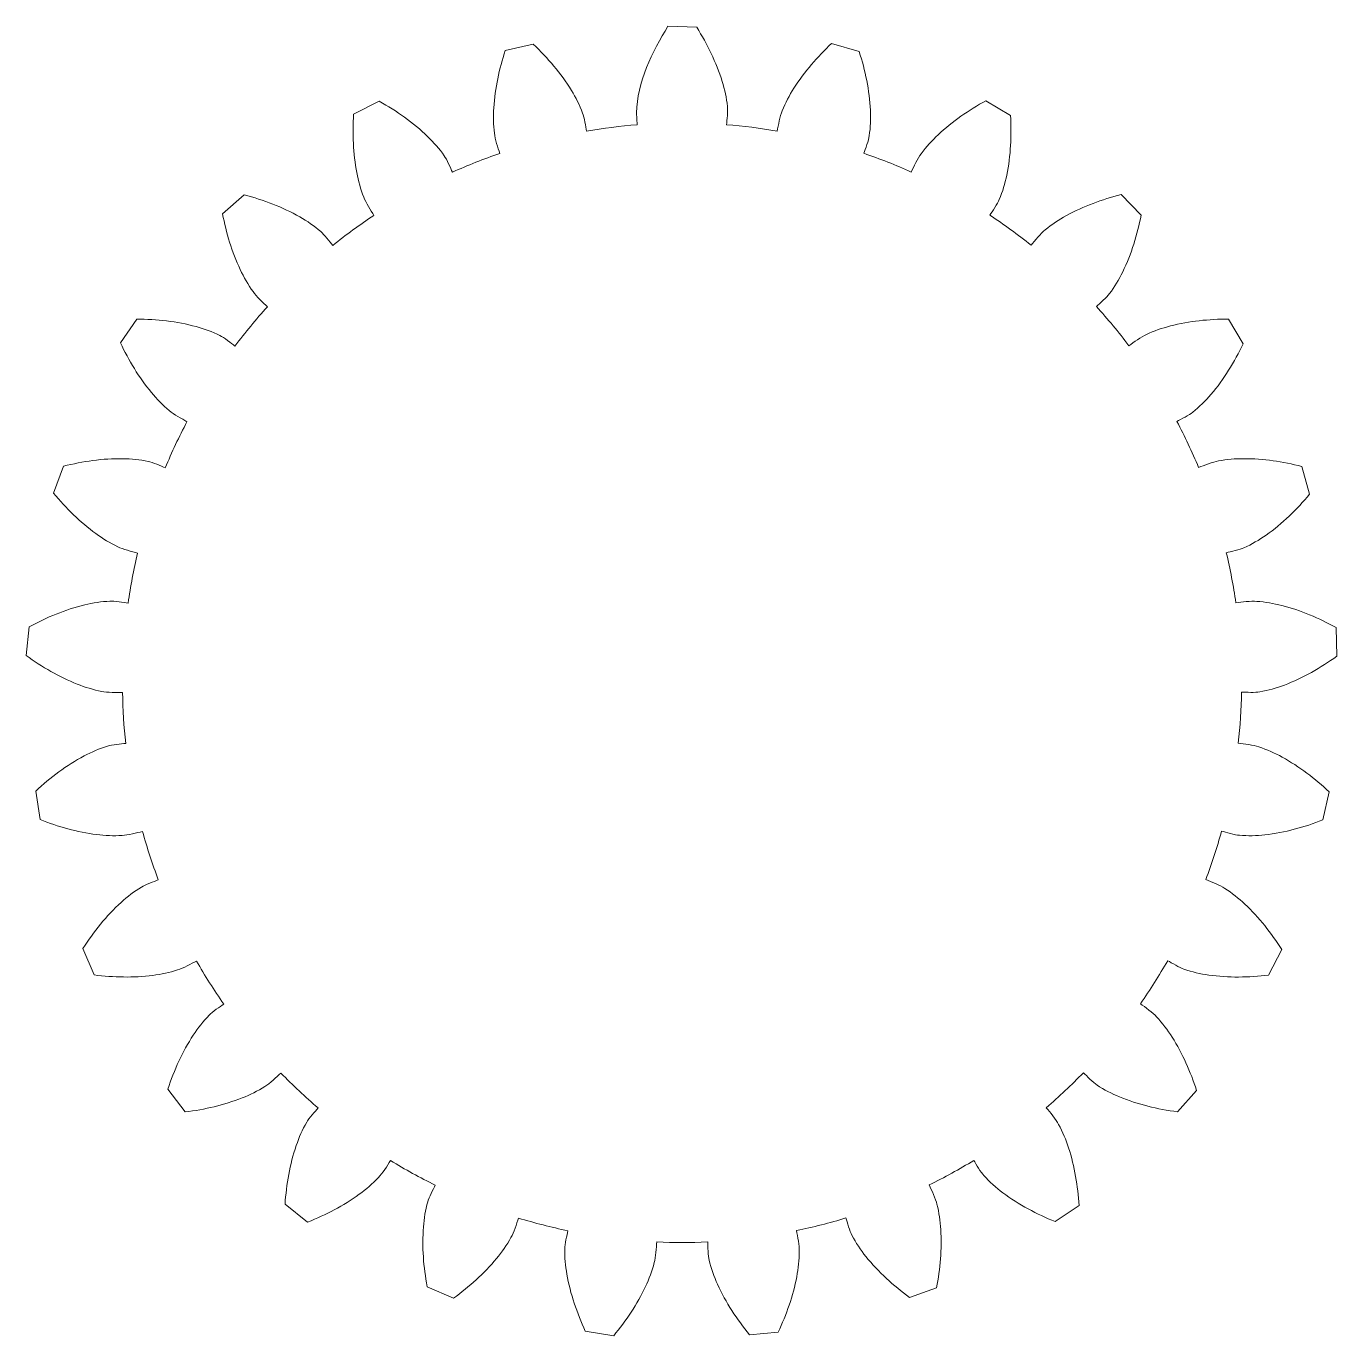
# Model space of a CAD drawing. Header units: millimetres. Extents: x -45.4 to 45.4, y -45.3 to 45.3.
import ezdxf

# ---------------------------------------------------------------- set-up
doc = ezdxf.new("R2010")
doc.units = ezdxf.units.MM
doc.header["$MEASUREMENT"] = 0
doc.layers.add('Layer 1', color=7, linetype='Continuous')

msp = doc.modelspace()

# ---------------------------------------------------------------- linework, layer by layer
at = {"layer": 'Layer 1', "color": 152, "lineweight": 18}
msp.add_open_spline([(-3.1166, 39.3105), (-3.0741, 41.391), (-2.0142, 43.5537), (-0.9348, 45.296), (-0.9348, 45.296), (1.0531, 45.2212), (1.0531, 45.2212), (1.7857, 44.0499), (2.4071, 42.7986), (2.814, 41.4759), (2.9841, 40.9147), (3.1195, 40.3358), (3.1736, 39.751), (3.2225, 39.4484), (3.1411, 38.7919), (3.1218, 38.4842), (4.2928, 38.3906), (5.4617, 38.2433), (6.6193, 38.0436), (6.706, 38.4364), (6.8113, 39.0825), (6.9728, 39.4442), (7.1869, 39.9911), (7.4696, 40.5134), (7.7817, 41.01), (8.506, 42.1545), (9.4059, 43.1828), (10.3899, 44.1105), (10.3899, 44.1105), (12.2968, 43.5437), (12.2968, 43.5437), (12.715, 42.227), (13.0058, 40.8605), (13.0709, 39.4781), (13.0961, 38.8922), (13.0833, 38.2979), (12.9903, 37.718), (12.9623, 37.4127), (12.7203, 36.7972), (12.625, 36.5039), (13.736, 36.122), (14.8315, 35.6887), (15.9031, 35.2073), (16.0847, 35.5663), (16.3474, 36.1659), (16.5939, 36.476), (16.9371, 36.9525), (17.3409, 37.3881), (17.7667, 37.7915), (18.7529, 38.7199), (19.8803, 39.4921), (21.064, 40.146), (21.064, 40.146), (22.77, 39.1227), (22.77, 39.1227), (22.8477, 37.7434), (22.7895, 36.3475), (22.5088, 34.9924), (22.3875, 34.4186), (22.2272, 33.8461), (21.9929, 33.3076), (21.8899, 33.0189), (21.5024, 32.4829), (21.3372, 32.2225), (22.3183, 31.5763), (23.2716, 30.8841), (24.1899, 30.1514), (24.4551, 30.4539), (24.8586, 30.9693), (25.1744, 31.2085), (25.6254, 31.5846), (26.1248, 31.9061), (26.6376, 32.191), (27.8237, 32.8449), (29.1077, 33.3125), (30.4169, 33.6514), (30.4169, 33.6514), (31.8148, 32.2361), (31.8148, 32.2361), (31.547, 30.8807), (31.1434, 29.5432), (30.5346, 28.3004), (30.2744, 27.7749), (29.9768, 27.2602), (29.6159, 26.7969), (29.4444, 26.5428), (28.9357, 26.12), (28.7109, 25.9089), (29.5005, 25.039), (30.2518, 24.1316), (30.959, 23.1935), (31.291, 23.4205), (31.8101, 23.8194), (32.1755, 23.9725), (32.7058, 24.2246), (33.2695, 24.4119), (33.837, 24.5602), (35.1484, 24.8987), (36.5084, 25.0323), (37.8607, 25.0349), (37.8607, 25.0349), (38.8628, 23.3164), (38.8628, 23.3164), (38.2663, 22.0703), (37.5428, 20.8751), (36.644, 19.8228), (36.2613, 19.3785), (35.845, 18.954), (35.3803, 18.5949), (35.151, 18.3915), (34.5531, 18.1085), (34.2829, 17.9599), (34.8313, 16.921), (35.3333, 15.8552), (35.785, 14.7707), (36.1631, 14.9081), (36.765, 15.1654), (37.157, 15.2228), (37.7334, 15.3351), (38.3259, 15.3762), (38.9125, 15.3788), (40.2669, 15.3805), (41.6173, 15.1717), (42.9279, 14.838), (42.9279, 14.838), (43.4711, 12.9242), (43.4711, 12.9242), (42.5834, 11.8656), (41.5854, 10.8879), (40.4532, 10.0922), (39.972, 9.757), (39.4633, 9.4494), (38.9238, 9.2171), (38.6511, 9.0772), (38.0017, 8.9517), (37.703, 8.875), (37.9758, 7.7323), (38.197, 6.5752), (38.3648, 5.4124), (38.7652, 5.4514), (39.4121, 5.5509), (39.8061, 5.5091), (40.3923, 5.4745), (40.9764, 5.367), (41.5453, 5.2236), (42.8575, 4.8885), (44.1136, 4.3504), (45.3, 3.7012), (45.3, 3.7012), (45.3502, 1.7125), (45.3502, 1.7125), (44.2271, 0.9079), (43.0174, 0.2091), (41.7228, -0.2801), (41.1733, -0.4851), (40.6041, -0.6565), (40.0239, -0.7473), (39.7249, -0.815), (39.0647, -0.775), (38.7563, -0.7751), (38.7364, -1.9497), (38.6629, -3.1255), (38.5362, -4.2934), (38.9337, -4.3552), (39.5851, -4.4197), (39.9563, -4.5583), (40.5155, -4.7375), (41.0545, -4.9869), (41.5698, -5.2672), (42.7575, -5.9182), (43.8403, -6.7518), (44.8279, -7.6756), (44.8279, -7.6756), (44.382, -9.6143), (44.382, -9.6143), (43.0941, -10.1144), (41.7486, -10.4903), (40.373, -10.6422), (39.7899, -10.7041), (39.1959, -10.7286), (38.6113, -10.6722), (38.3049, -10.6635), (37.6753, -10.4605), (37.3766, -10.3839), (37.0653, -11.5167), (36.7016, -12.6372), (36.2885, -13.737), (36.6581, -13.8957), (37.273, -14.1202), (37.598, -14.3466), (38.0951, -14.6594), (38.5552, -15.0349), (38.9846, -15.4346), (39.9731, -16.3605), (40.8145, -17.4372), (41.5414, -18.5776), (41.5414, -18.5776), (40.6273, -20.3445), (40.6273, -20.3445), (39.2556, -20.5086), (37.8588, -20.5381), (36.4887, -20.3431), (35.9085, -20.258), (35.3271, -20.134), (34.7749, -19.934), (34.4802, -19.8494), (33.9209, -19.4963), (33.6507, -19.3477), (33.0674, -20.3675), (32.4365, -21.3624), (31.7629, -22.3248), (32.0814, -22.5705), (32.6211, -22.9409), (32.8797, -23.2411), (33.2834, -23.6676), (33.6356, -24.1458), (33.9521, -24.6397), (34.6792, -25.7823), (35.2265, -27.0344), (35.647, -28.3198), (35.647, -28.3198), (34.3222, -29.8038), (34.3222, -29.8038), (32.9527, -29.6216), (31.5925, -29.3029), (30.3139, -28.7732), (29.773, -28.5466), (29.2408, -28.2818), (28.7556, -27.9508), (28.4913, -27.7955), (28.0374, -27.3144), (27.8126, -27.1034), (26.994, -27.946), (26.1355, -28.7527), (25.2437, -29.5174), (25.4912, -29.8346), (25.9218, -30.3276), (26.0976, -30.6826), (26.3825, -31.1961), (26.6047, -31.7469), (26.7885, -32.304), (27.2086, -33.5916), (27.4273, -34.9404), (27.5149, -36.29), (27.5149, -36.29), (25.8627, -37.3979), (25.8627, -37.3979), (24.5815, -36.8809), (23.3433, -36.2339), (22.2366, -35.4029), (21.7691, -35.0489), (21.3194, -34.6601), (20.9318, -34.2188), (20.7144, -34.0027), (20.3944, -33.4238), (20.2292, -33.1634), (19.2268, -33.776), (18.1946, -34.3439), (17.1406, -34.8628), (17.3014, -35.2316), (17.596, -35.8161), (17.6779, -36.2037), (17.8262, -36.772), (17.9044, -37.3607), (17.9439, -37.946), (18.0306, -39.2976), (17.907, -40.6585), (17.6562, -41.9874), (17.6562, -41.9874), (15.7803, -42.6496), (15.7803, -42.6496), (14.668, -41.8302), (13.6296, -40.8956), (12.7644, -39.8156), (12.3996, -39.3564), (12.0607, -38.868), (11.795, -38.3442), (11.6382, -38.0808), (11.4722, -37.4405), (11.3769, -37.1472), (10.2536, -37.4913), (9.1127, -37.7847), (7.9628, -38.0251), (8.0268, -38.4223), (8.1667, -39.0617), (8.1497, -39.4575), (8.152, -40.0448), (8.0814, -40.6345), (7.974, -41.2112), (7.7219, -42.5419), (7.2637, -43.8293), (6.6903, -45.0541), (6.6903, -45.0541), (4.7087, -45.229), (4.7087, -45.229), (3.8352, -44.1587), (3.0618, -42.9953), (2.4923, -41.7339), (2.2532, -41.1985), (2.0464, -40.6411), (1.9194, -40.0677), (1.833, -39.7736), (1.8314, -39.1121), (1.812, -38.8044), (0.6385, -38.8583), (-0.5396, -38.8587), (-1.7132, -38.8056), (-1.7499, -39.2062), (-1.7734, -39.8604), (-1.8883, -40.2395), (-2.0322, -40.8089), (-2.2472, -41.3625), (-2.4946, -41.8944), (-3.0697, -43.1206), (-3.8337, -44.2536), (-4.6936, -45.2973), (-4.6936, -45.2973), (-6.6565, -44.974), (-6.6565, -44.974), (-7.2365, -43.7201), (-7.6962, -42.4008), (-7.9341, -41.0375), (-8.0325, -40.4594), (-8.0942, -39.8681), (-8.0747, -39.2811), (-8.0852, -38.9747), (-7.9222, -38.3337), (-7.8645, -38.0308), (-9.0145, -37.7911), (-10.1557, -37.4986), (-11.2792, -37.1553), (-11.4144, -37.5342), (-11.5999, -38.162), (-11.8055, -38.5006), (-12.0864, -39.0163), (-12.4324, -39.4991), (-12.8043, -39.9527), (-13.6663, -40.9974), (-14.688, -41.9048), (-15.7805, -42.7018), (-15.7805, -42.7018), (-17.6013, -41.9005), (-17.6013, -41.9005), (-17.8512, -40.5417), (-17.9684, -39.1496), (-17.8597, -37.77), (-17.8113, -37.1855), (-17.7241, -36.5975), (-17.5591, -36.0338), (-17.4931, -35.7344), (-17.1758, -35.1541), (-17.0446, -34.875), (-18.0989, -34.3569), (-19.1315, -33.7897), (-20.1343, -33.1779), (-20.3595, -33.5112), (-20.6952, -34.0731), (-20.9786, -34.35), (-21.3789, -34.7797), (-21.8341, -35.1612), (-22.3071, -35.5081), (-23.4019, -36.3056), (-24.6171, -36.9304), (-25.8735, -37.4307), (-25.8735, -37.4307), (-27.4378, -36.2017), (-27.4378, -36.2017), (-27.342, -34.8235), (-27.1093, -33.446), (-26.661, -32.1367), (-26.4687, -31.5827), (-26.238, -31.0348), (-25.938, -30.5298), (-25.7997, -30.2563), (-25.348, -29.7731), (-25.1515, -29.5355), (-26.0438, -28.7714), (-26.9029, -27.9652), (-27.7221, -27.1232), (-28.0231, -27.3901), (-28.488, -27.8509), (-28.8313, -28.0485), (-29.3259, -28.3652), (-29.8617, -28.6215), (-30.4061, -28.8399), (-31.6648, -29.34), (-32.9973, -29.643), (-34.3386, -29.8151), (-34.3386, -29.8151), (-35.5481, -28.2358), (-35.5481, -28.2358), (-35.1125, -26.9247), (-34.5446, -25.6483), (-33.7847, -24.4916), (-33.4608, -24.0028), (-33.101, -23.5295), (-32.6849, -23.115), (-32.4829, -22.8845), (-31.9252, -22.5288), (-31.6758, -22.3475), (-32.3501, -21.3855), (-32.9817, -20.3911), (-33.5657, -19.3717), (-33.9236, -19.5554), (-34.4886, -19.8861), (-34.8702, -19.9922), (-35.428, -20.1758), (-36.0107, -20.2909), (-36.5924, -20.367), (-37.9359, -20.5385), (-39.3018, -20.5005), (-40.6439, -20.3337), (-40.6439, -20.3337), (-41.4226, -18.5031), (-41.4226, -18.5031), (-40.6746, -17.3416), (-39.8071, -16.2465), (-38.7835, -15.3151), (-38.3481, -14.9222), (-37.8819, -14.5533), (-37.3758, -14.2553), (-37.1228, -14.0823), (-36.4942, -13.8764), (-36.2075, -13.7629), (-36.6214, -12.6634), (-36.9859, -11.5431), (-37.2981, -10.4106), (-37.6904, -10.4994), (-38.3198, -10.6792), (-38.7159, -10.6871), (-39.3018, -10.7262), (-39.8948, -10.6928), (-40.4771, -10.6219), (-41.8211, -10.4538), (-43.1347, -10.0774), (-44.393, -9.582), (-44.393, -9.582), (-44.6921, -7.6153), (-44.6921, -7.6153), (-43.6787, -6.6762), (-42.5661, -5.8313), (-41.343, -5.1838), (-40.8236, -4.9115), (-40.2804, -4.6701), (-39.7161, -4.5073), (-39.428, -4.4027), (-38.7679, -4.3596), (-38.462, -4.3209), (-38.5895, -3.1531), (-38.6638, -1.9773), (-38.6846, -0.8027), (-39.0867, -0.7912), (-39.7411, -0.8088), (-40.1266, -0.7179), (-40.7039, -0.6102), (-41.27, -0.4303), (-41.8163, -0.2168), (-43.0762, 0.2802), (-44.255, 0.9715), (-45.3506, 1.7643), (-45.3506, 1.7643), (-45.1511, 3.7435), (-45.1511, 3.7435), (-43.9361, 4.4011), (-42.6483, 4.9428), (-41.3026, 5.2658), (-40.7318, 5.4003), (-40.1456, 5.499), (-39.5585, 5.5164), (-39.2535, 5.5461), (-38.6035, 5.4237), (-38.2975, 5.3851), (-38.1305, 6.5479), (-37.9102, 7.7052), (-37.6382, 8.8481), (-38.0248, 8.9592), (-38.663, 9.1049), (-39.0138, 9.2888), (-39.5462, 9.5368), (-40.0497, 9.8518), (-40.5258, 10.1944), (-41.6225, 10.9892), (-42.5923, 11.9519), (-43.4564, 12.9922), (-43.4564, 12.9922), (-42.771, 14.8597), (-42.771, 14.8597), (-41.4306, 15.1944), (-40.0485, 15.3988), (-38.6648, 15.377), (-38.0785, 15.3654), (-37.4861, 15.3152), (-36.9132, 15.186), (-36.6103, 15.1389), (-36.0111, 14.8587), (-35.7244, 14.7452), (-35.2735, 15.83), (-34.7723, 16.8962), (-34.2246, 17.9355), (-34.5714, 18.1393), (-35.1533, 18.439), (-35.4474, 18.7045), (-35.9014, 19.077), (-36.3108, 19.5073), (-36.6867, 19.9577), (-37.5513, 21.0001), (-38.2512, 22.1738), (-38.8294, 23.3963), (-38.8294, 23.3963), (-37.7011, 25.0347), (-37.7011, 25.0347), (-36.3196, 25.0255), (-34.9301, 24.8798), (-33.5953, 24.5146), (-33.0303, 24.3575), (-32.469, 24.1616), (-31.9462, 23.894), (-31.6645, 23.773), (-31.1539, 23.3526), (-30.9044, 23.1714), (-30.1979, 24.11), (-29.4473, 25.018), (-28.6583, 25.8884), (-28.9436, 26.1721), (-29.4326, 26.6072), (-29.6515, 26.9374), (-29.9985, 27.4111), (-30.288, 27.9297), (-30.5401, 28.4594), (-31.1184, 29.6841), (-31.5044, 30.995), (-31.7604, 32.3229), (-31.7604, 32.3229), (-30.2601, 33.6292), (-30.2601, 33.6292), (-28.9242, 33.2768), (-27.6147, 32.7901), (-26.4126, 32.1043), (-25.9044, 31.8117), (-25.4095, 31.4823), (-24.9697, 31.0931), (-24.7269, 30.9059), (-24.3369, 30.3717), (-24.1403, 30.1342), (-23.2226, 30.8675), (-22.2697, 31.5603), (-21.2891, 32.2072), (-21.4948, 32.5529), (-21.8603, 33.096), (-21.9902, 33.4702), (-22.2085, 34.0154), (-22.36, 34.5897), (-22.4724, 35.1654), (-22.7279, 36.4955), (-22.7758, 37.8611), (-22.6935, 39.211), (-22.6935, 39.211), (-20.9155, 40.1031), (-20.9155, 40.1031), (-19.7093, 39.4296), (-18.5619, 38.6325), (-17.5681, 37.6694), (-17.1486, 37.2595), (-16.7512, 36.8175), (-16.422, 36.3311), (-16.2334, 36.0894), (-15.9885, 35.475), (-15.8571, 35.196), (-14.7858, 35.6781), (-13.6906, 36.1122), (-12.5799, 36.4949), (-12.6933, 36.8809), (-12.9122, 37.4977), (-12.9449, 37.8926), (-13.0208, 38.4749), (-13.0247, 39.0688), (-12.9904, 39.6544), (-12.9071, 41.0062), (-12.6139, 42.3409), (-12.1985, 43.6279), (-12.1985, 43.6279), (-10.2545, 44.0498), (-10.2545, 44.0498), (-9.2536, 43.0974), (-8.3405, 42.0401), (-7.6175, 40.8601), (-7.3131, 40.3588), (-7.0381, 39.8317), (-6.8402, 39.2788), (-6.7176, 38.9978), (-6.6332, 38.3418), (-6.5754, 38.0389), (-5.4178, 38.2394), (-4.2491, 38.3875), (-3.0781, 38.482), (-3.0781, 38.482), (-3.1166, 39.3105), (-3.1166, 39.3105)], degree=3, knots=[0, 0, 0, 0, 1, 1, 1, 2, 2, 2, 3, 3, 3, 4, 4, 4, 5, 5, 5, 6, 6, 6, 7, 7, 7, 8, 8, 8, 9, 9, 9, 10, 10, 10, 11, 11, 11, 12, 12, 12, 13, 13, 13, 14, 14, 14, 15, 15, 15, 16, 16, 16, 17, 17, 17, 18, 18, 18, 19, 19, 19, 20, 20, 20, 21, 21, 21, 22, 22, 22, 23, 23, 23, 24, 24, 24, 25, 25, 25, 26, 26, 26, 27, 27, 27, 28, 28, 28, 29, 29, 29, 30, 30, 30, 31, 31, 31, 32, 32, 32, 33, 33, 33, 34, 34, 34, 35, 35, 35, 36, 36, 36, 37, 37, 37, 38, 38, 38, 39, 39, 39, 40, 40, 40, 41, 41, 41, 42, 42, 42, 43, 43, 43, 44, 44, 44, 45, 45, 45, 46, 46, 46, 47, 47, 47, 48, 48, 48, 49, 49, 49, 50, 50, 50, 51, 51, 51, 52, 52, 52, 53, 53, 53, 54, 54, 54, 55, 55, 55, 56, 56, 56, 57, 57, 57, 58, 58, 58, 59, 59, 59, 60, 60, 60, 61, 61, 61, 62, 62, 62, 63, 63, 63, 64, 64, 64, 65, 65, 65, 66, 66, 66, 67, 67, 67, 68, 68, 68, 69, 69, 69, 70, 70, 70, 71, 71, 71, 72, 72, 72, 73, 73, 73, 74, 74, 74, 75, 75, 75, 76, 76, 76, 77, 77, 77, 78, 78, 78, 79, 79, 79, 80, 80, 80, 81, 81, 81, 82, 82, 82, 83, 83, 83, 84, 84, 84, 85, 85, 85, 86, 86, 86, 87, 87, 87, 88, 88, 88, 89, 89, 89, 90, 90, 90, 91, 91, 91, 92, 92, 92, 93, 93, 93, 94, 94, 94, 95, 95, 95, 96, 96, 96, 97, 97, 97, 98, 98, 98, 99, 99, 99, 100, 100, 100, 101, 101, 101, 102, 102, 102, 103, 103, 103, 104, 104, 104, 105, 105, 105, 106, 106, 106, 107, 107, 107, 108, 108, 108, 109, 109, 109, 110, 110, 110, 111, 111, 111, 112, 112, 112, 113, 113, 113, 114, 114, 114, 115, 115, 115, 116, 116, 116, 117, 117, 117, 118, 118, 118, 119, 119, 119, 120, 120, 120, 121, 121, 121, 122, 122, 122, 123, 123, 123, 124, 124, 124, 125, 125, 125, 126, 126, 126, 127, 127, 127, 128, 128, 128, 129, 129, 129, 130, 130, 130, 131, 131, 131, 132, 132, 132, 133, 133, 133, 134, 134, 134, 135, 135, 135, 136, 136, 136, 137, 137, 137, 138, 138, 138, 139, 139, 139, 140, 140, 140, 141, 141, 141, 142, 142, 142, 143, 143, 143, 144, 144, 144, 145, 145, 145, 146, 146, 146, 147, 147, 147, 148, 148, 148, 149, 149, 149, 150, 150, 150, 151, 151, 151, 152, 152, 152, 153, 153, 153, 154, 154, 154, 155, 155, 155, 156, 156, 156, 157, 157, 157, 158, 158, 158, 159, 159, 159, 160, 160, 160, 161, 161, 161, 162, 162, 162, 163, 163, 163, 164, 164, 164, 165, 165, 165, 166, 166, 166, 167, 167, 167, 168, 168, 168, 169, 169, 169, 170, 170, 170, 171, 171, 171, 172, 172, 172, 173, 173, 173, 174, 174, 174, 175, 175, 175, 176, 176, 176, 177, 177, 177, 178, 178, 178, 179, 179, 179, 180, 180, 180, 181, 181, 181, 182, 182, 182, 183, 183, 183, 184, 184, 184, 185, 185, 185, 186, 186, 186, 187, 187, 187, 188, 188, 188, 189, 189, 189, 190, 190, 190, 191, 191, 191, 192, 192, 192, 193, 193, 193, 194, 194, 194, 195, 195, 195, 196, 196, 196, 197, 197, 197, 198, 198, 198, 199, 199, 199, 199], dxfattribs=at)

doc.saveas('drawing.dxf')
